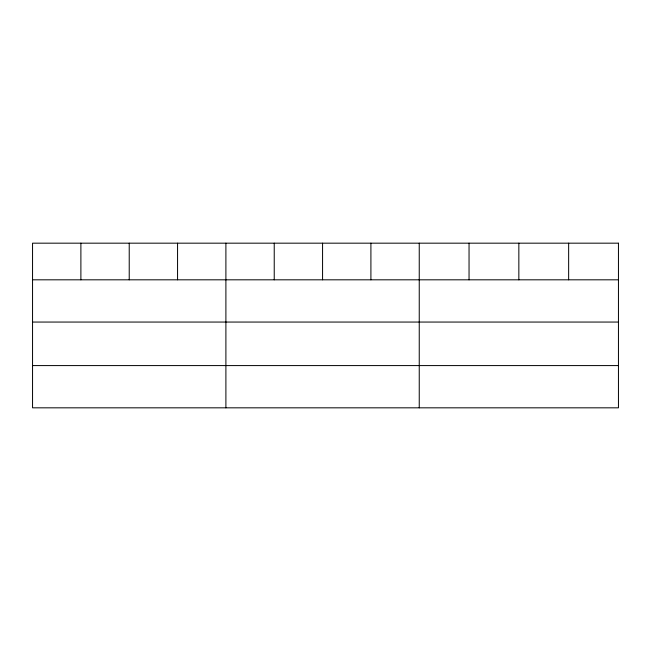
<?xml version="1.0" encoding="UTF-8"?>
<svg xmlns="http://www.w3.org/2000/svg" width="651" height="651" viewBox="0 0 651 651"><rect width="100%" height="100%" fill="white"/><g stroke="black" fill="none" stroke-linecap="round" stroke-linejoin="round"><path stroke-width="0.98" d="M32.55 279.816L618.45 279.816M32.55 322.058L618.45 322.058M32.55 365.585L618.45 365.585M568.648 243.173L568.648 279.816M518.847 243.173L518.847 279.816M469.045 243.173L469.045 279.816M419.244 243.173L419.244 407.827M370.907 243.173L370.907 279.816M322.57 243.173L322.57 279.816M274.234 243.173L274.234 279.816M225.897 243.173L225.897 407.827M177.56 243.173L177.56 279.816M129.224 243.173L129.224 279.816M80.887 243.173L80.887 279.816M618.45 243.173L32.55 243.173L32.55 407.827L618.45 407.827L618.45 243.173"/></g></svg>
